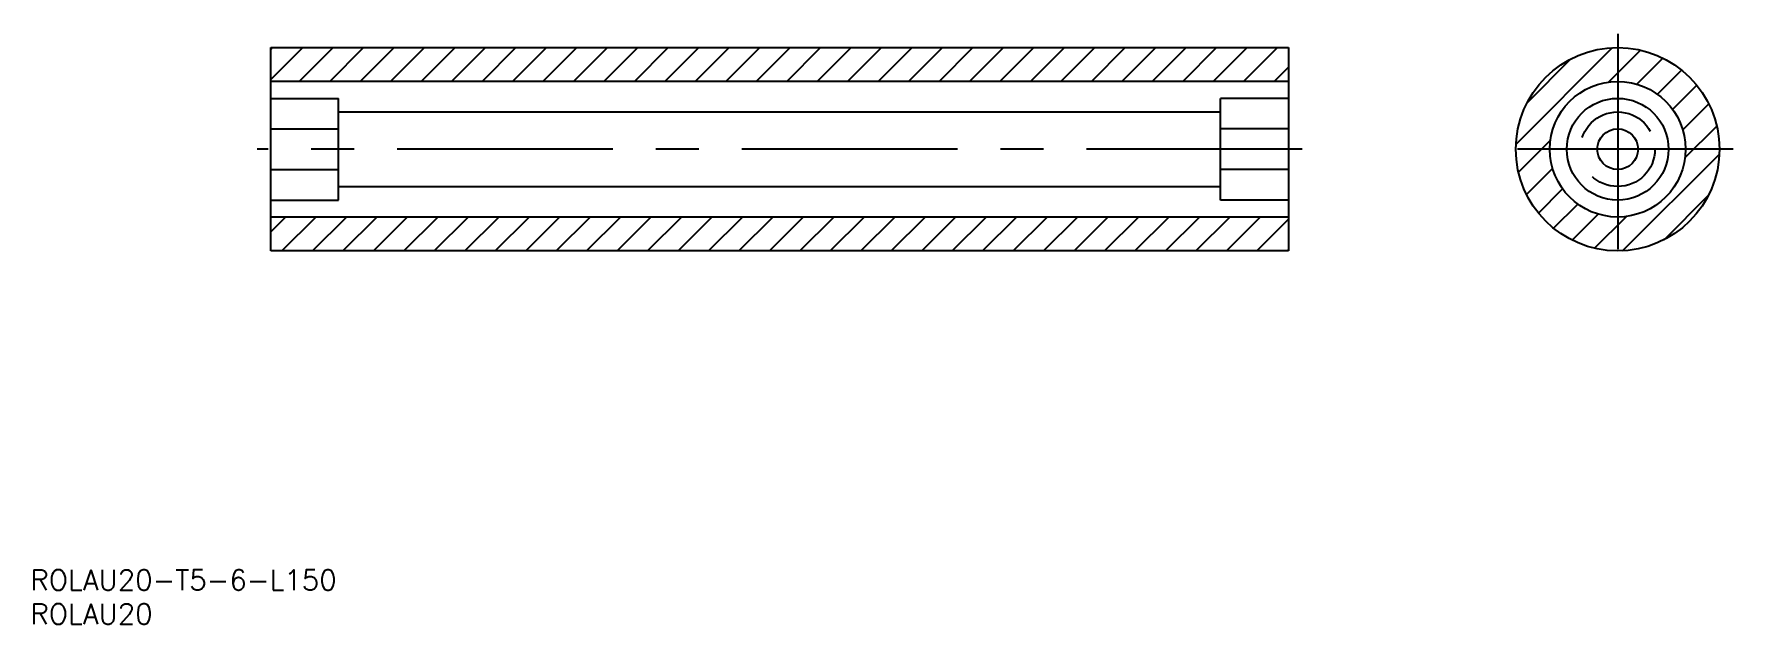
# Model space of a CAD drawing. Extents: x 1 to 251, y 0 to 87.
import ezdxf

# ---------------------------------------------------------------- set-up
doc = ezdxf.new("R2010")
doc.units = 0
doc.linetypes.add('CENTER', pattern=[50.8, 31.75, -6.35, 6.35, -6.35])
doc.linetypes.add('DASHED', pattern=[19.05, 12.7, -6.35])
doc.layers.get('0').update_dxf_attribs({"linetype": 'CONTINUOUS'})
doc.layers.add('CENTER', color=1, linetype='CENTER')
doc.styles.get("Standard").update_dxf_attribs({"font": 'txt.shx', "height": 3, "bigfont": 'bigfont.shx'})

# ---------------------------------------------------------------- blocks, each defined once
blk = doc.blocks.new('*U1')
at = {"color": 7, "linetype": 'CONTINUOUS'}
blk.add_text('ROLAU20-T5-6-L150', height=3, dxfattribs=at).set_placement((0, 5))
blk = doc.blocks.new('*U2')
at = {"color": 7, "linetype": 'CONTINUOUS'}
blk.add_text('ROLAU20', height=3, dxfattribs=at).set_placement((0, 0))

msp = doc.modelspace()

# ---------------------------------------------------------------- linework, layer by layer
at = {"color": 7, "linetype": 'CONTINUOUS'}
for p, q in [((35.411173, 85.024022), (185.411173, 85.024022)), ((35.411173, 55.024022), (35.411173, 85.024022)), ((185.411173, 85.024022), (185.411173, 55.024022)), ((185.411173, 80.024022), (35.411173, 80.024022)), ((35.411173, 77.524022), (45.411173, 77.524022)), ((45.411173, 62.524022), (45.411173, 77.524022)), ((45.411173, 75.524022), (175.411173, 75.524022)), ((175.411173, 62.524022), (175.411173, 77.524022)), ((185.411173, 77.524022), (175.411173, 77.524022)), ((35.411173, 73.024022), (45.411173, 73.024022)), ((185.411173, 73.024022), (175.411173, 73.024022)), ((35.411173, 67.024022), (45.411173, 67.024022)), ((185.411173, 67.024022), (175.411173, 67.024022)), ((45.411173, 64.524022), (175.411173, 64.524022)), ((35.411173, 62.524022), (45.411173, 62.524022)), ((185.411173, 62.524022), (175.411173, 62.524022)), ((185.411173, 60.024022), (35.411173, 60.024022)), ((185.411173, 55.024022), (35.411173, 55.024022))]:
    msp.add_line(p, q, dxfattribs=at)
at = {"color": 3, "linetype": 'CONTINUOUS'}
for p, q in [((35.411173, 84.802582), (35.632614, 85.024022)), ((35.411173, 80.312454), (40.122742, 85.024022)), ((39.61287, 80.024022), (44.61287, 85.024022)), ((44.102998, 80.024022), (49.102998, 85.024022)), ((48.593126, 80.024022), (53.593126, 85.024022)), ((53.083254, 80.024022), (58.083254, 85.024022)), ((57.573382, 80.024022), (62.573382, 85.024022)), ((62.06351, 80.024022), (67.06351, 85.024022)), ((66.553638, 80.024022), (71.553638, 85.024022)), ((71.043766, 80.024022), (76.043766, 85.024022)), ((75.533894, 80.024022), (80.533894, 85.024022)), ((80.024022, 80.024022), (85.024022, 85.024022)), ((84.514151, 80.024022), (89.514151, 85.024022)), ((89.004279, 80.024022), (94.004279, 85.024022)), ((93.494407, 80.024022), (98.494407, 85.024022)), ((97.984535, 80.024022), (102.984535, 85.024022)), ((102.474663, 80.024022), (107.474663, 85.024022)), ((106.964791, 80.024022), (111.964791, 85.024022)), ((111.454919, 80.024022), (116.454919, 85.024022)), ((115.945047, 80.024022), (120.945047, 85.024022)), ((120.435175, 80.024022), (125.435175, 85.024022)), ((124.925303, 80.024022), (129.925303, 85.024022)), ((129.415431, 80.024022), (134.415431, 85.024022)), ((133.905559, 80.024022), (138.905559, 85.024022)), ((138.395687, 80.024022), (143.395687, 85.024022)), ((142.885815, 80.024022), (147.885815, 85.024022)), ((147.375943, 80.024022), (152.375943, 85.024022)), ((151.866071, 80.024022), (156.866071, 85.024022)), ((156.3562, 80.024022), (161.3562, 85.024022)), ((160.846328, 80.024022), (165.846328, 85.024022)), ((165.336456, 80.024022), (170.336456, 85.024022)), ((169.826584, 80.024022), (174.826584, 85.024022)), ((174.316712, 80.024022), (179.316712, 85.024022)), ((178.80684, 80.024022), (183.80684, 85.024022)), ((218.950541, 70.776315), (233.179372, 85.005146)), ((220.618007, 76.933909), (227.021777, 83.33768)), ((232.599207, 79.934853), (237.304303, 84.639949)), ((236.76787, 79.613388), (240.60987, 83.455388)), ((183.296968, 80.024022), (185.411173, 82.138228)), ((239.780096, 78.135486), (243.346222, 81.701612)), ((242.028049, 75.893311), (245.593199, 79.45846)), ((243.512794, 72.887928), (247.351078, 76.726212)), ((243.847975, 68.73298), (248.540828, 73.425834)), ((219.315738, 66.651384), (224.020834, 71.35648)), ((234.646172, 55.04105), (248.914637, 69.309515)), ((220.500299, 63.345817), (224.342299, 67.187816)), ((222.254075, 60.609465), (225.820201, 64.17559)), ((240.767384, 56.672134), (247.283553, 63.188303)), ((224.497226, 58.362488), (228.062376, 61.927637)), ((227.229475, 56.604609), (231.067759, 60.442893)), ((230.529853, 55.414858), (235.222707, 60.107712)), ((35.411173, 57.861814), (37.573382, 60.024022)), ((37.06351, 55.024022), (42.06351, 60.024022)), ((41.553638, 55.024022), (46.553638, 60.024022)), ((46.043766, 55.024022), (51.043766, 60.024022)), ((50.533894, 55.024022), (55.533894, 60.024022)), ((55.024022, 55.024022), (60.024022, 60.024022)), ((59.514151, 55.024022), (64.514151, 60.024022)), ((64.004279, 55.024022), (69.004279, 60.024022)), ((68.494407, 55.024022), (73.494407, 60.024022)), ((72.984535, 55.024022), (77.984535, 60.024022)), ((77.474663, 55.024022), (82.474663, 60.024022)), ((81.964791, 55.024022), (86.964791, 60.024022)), ((86.454919, 55.024022), (91.454919, 60.024022)), ((90.945047, 55.024022), (95.945047, 60.024022)), ((95.435175, 55.024022), (100.435175, 60.024022)), ((99.925303, 55.024022), (104.925303, 60.024022)), ((104.415431, 55.024022), (109.415431, 60.024022)), ((108.905559, 55.024022), (113.905559, 60.024022)), ((113.395687, 55.024022), (118.395687, 60.024022)), ((117.885815, 55.024022), (122.885815, 60.024022)), ((122.375943, 55.024022), (127.375943, 60.024022)), ((126.866071, 55.024022), (131.866071, 60.024022)), ((131.3562, 55.024022), (136.3562, 60.024022)), ((135.846328, 55.024022), (140.846328, 60.024022)), ((140.336456, 55.024022), (145.336456, 60.024022)), ((144.826584, 55.024022), (149.826584, 60.024022)), ((149.316712, 55.024022), (154.316712, 60.024022)), ((153.80684, 55.024022), (158.80684, 60.024022)), ((158.296968, 55.024022), (163.296968, 60.024022)), ((162.787096, 55.024022), (167.787096, 60.024022)), ((167.277224, 55.024022), (172.277224, 60.024022)), ((171.767352, 55.024022), (176.767352, 60.024022)), ((176.25748, 55.024022), (181.25748, 60.024022)), ((180.747608, 55.024022), (185.411173, 59.687588)), ((185.237736, 55.024022), (185.411173, 55.19746))]:
    msp.add_line(p, q, dxfattribs=at)
at = {"color": 7, "linetype": 'CONTINUOUS'}
for radius in [15, 10, 7.5, 3]:
    msp.add_circle((233.931664, 70.024022), radius, dxfattribs=at)
at = {"color": 3, "linetype": 'DASHED'}
msp.add_circle((233.931664, 70.024022), 5.5, dxfattribs=at)
at = {"layer": 'CENTER', "color": 1, "linetype": 'CENTER'}
for p, q in [((233.931664, 87.024022), (233.931664, 53.024022)), ((187.411173, 70.024022), (33.411173, 70.024022)), ((250.931664, 70.024022), (216.931664, 70.024022))]:
    msp.add_line(p, q, dxfattribs=at)

# ---------------------------------------------------------------- block references
at = {"color": 7, "linetype": 'CONTINUOUS'}
for name in ['*U1', '*U2']:
    msp.add_blockref(name, (0, 0), dxfattribs=at)

doc.saveas('drawing.dxf')
